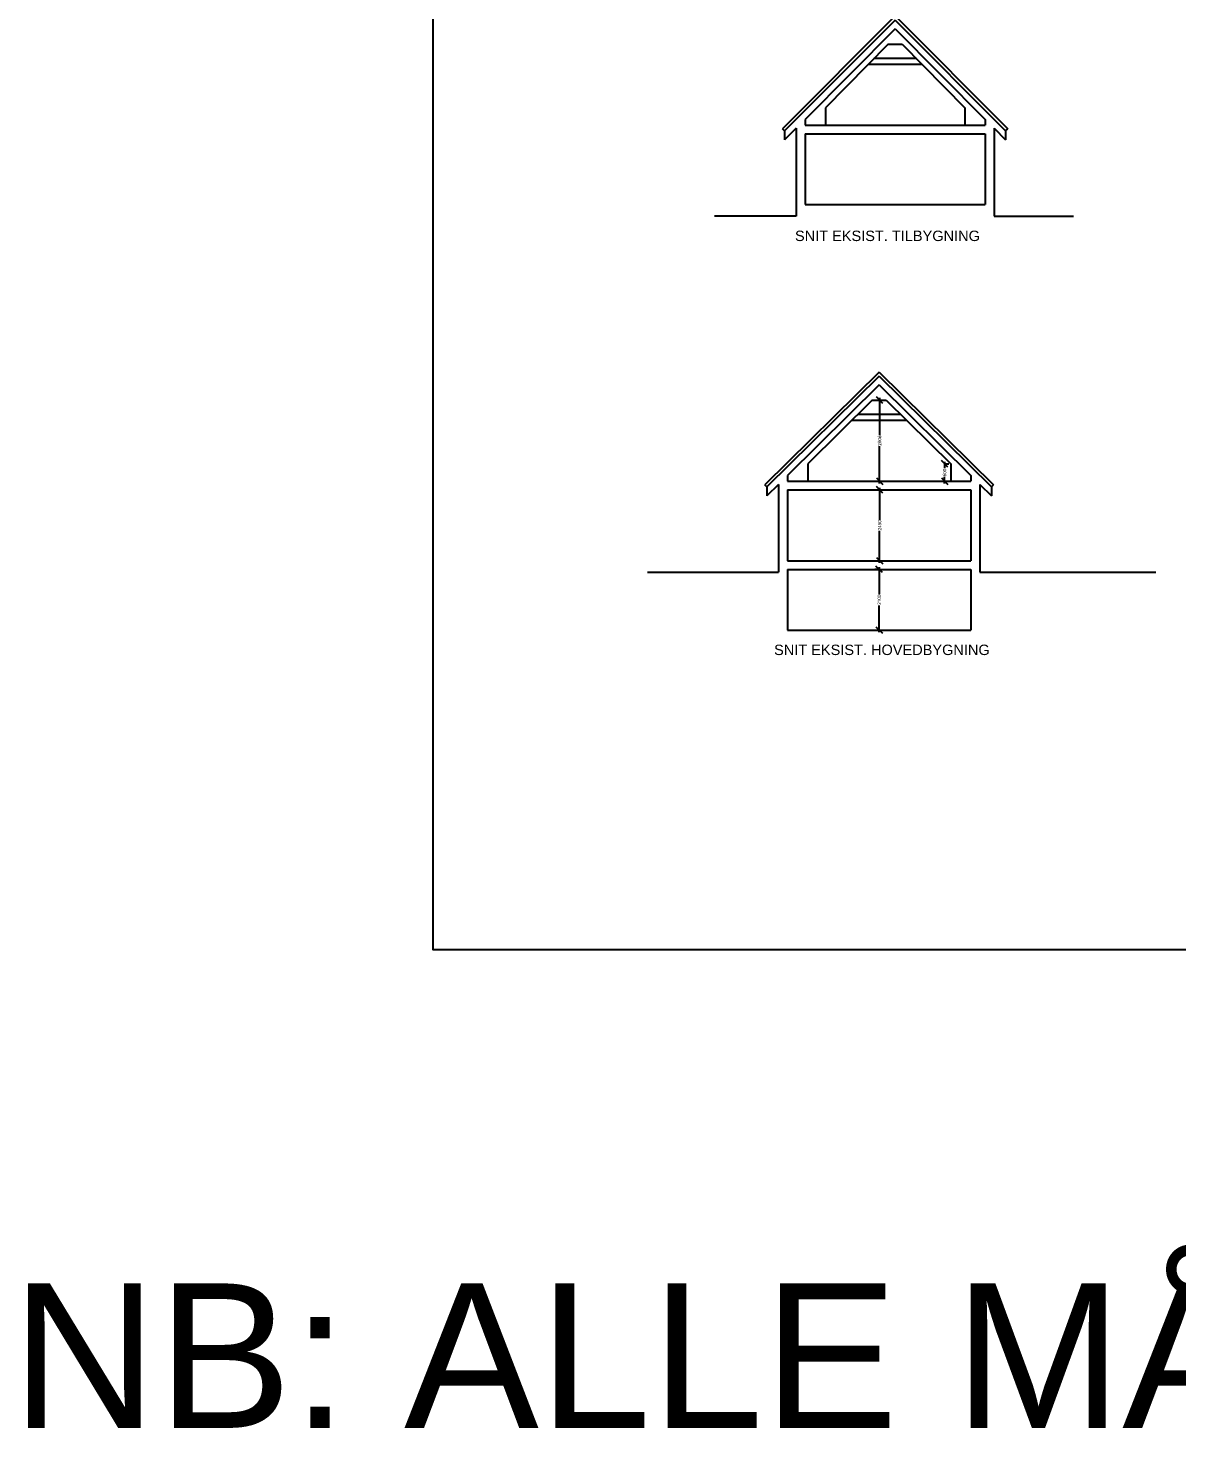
# Model space of a CAD drawing. Header units: millimetres. Extents: x -125028 to 402293, y -1165516 to -1085363.
# Drawn here: x -125028 to -85283, y -1165516 to -1117004 of the extents above; entities that cross this region are included whole.
import ezdxf

# ---------------------------------------------------------------- set-up
doc = ezdxf.new("R2010")
doc.units = ezdxf.units.MM
doc.header["$LTSCALE"] = 100
doc.layers.add('A99--M-', color=9, linetype='Continuous', lineweight=9)
for name, color, linetype in [('Tekst rum', 161, 'Continuous'), ('Vægge meget let', 8, 'Continuous'), ('Vægge tung', 4, 'Continuous')]:
    doc.layers.add(name, color=color, linetype=linetype)
doc.styles.add('Calibri_1', font='calibri.ttf', dxfattribs={"height": 112.5})
doc.dimstyles.new('Diagonal_-_1_5_mm_Calibri', dxfattribs={"dimscale": 304.8, "dimtxt": 132.451698, "dimasz": 0.738189, "dimexe": 0.492126, "dimexo": 0.0625, "dimgap": 0, "dimtad": 1, "dimdec": 0, "dimzin": 0, "dimdsep": 46, "dimtxsty": 'Calibri_1', "dimblk1": 'OBLIQUE', "dimblk2": 'OBLIQUE', "dimsah": 1, "dimcen": 0.09, "dimdle": 0.246063, "dimazin": 0, "dimtfac": 1, "dimtdec": 4, "dimtix": 1, "dimtmove": 2, "dimatfit": 3, "dimfxl": 0.492126, "dimfxlon": 1, "dimtvp": 1, "dimtfill": 1, "dimtolj": 1, "dimtzin": 0, "dimarcsym": 2})

# ---------------------------------------------------------------- blocks, each defined once
blk = doc.blocks.new('_Oblique')
at = {"color": 0, "linetype": 'ByBlock', "lineweight": -2}
blk.add_line((-0.5, -0.5), (0.5, 0.5), dxfattribs=at)
blk = doc.blocks.new('*D2910')
at = {"layer": 'A99--M-', "color": 0, "lineweight": -2, "transparency": 16777216}
for p, q in [((-95570, -1132912), (-95570, -1134040)), ((-95570, -1132987), (-95420, -1132987)), ((-95570, -1135512), (-95570, -1134384)), ((-95570, -1135437), (-95420, -1135437))]:
    blk.add_line(p, q, dxfattribs=at)
at = {"layer": 'Defpoints', "color": 0, "transparency": 16777216}
for p in [(-95570, -1132987), (-95570, -1135437), (-95570, -1135437)]:
    blk.add_point(p, dxfattribs=at)
at = {"layer": 'A99--M-', "color": 0, "lineweight": -2, "transparency": 16777216, "xscale": 224.9999999999999, "yscale": 224.9999999999999, "zscale": 224.9999999999999}
for p, rotation in [((-95570, -1132987), 90), ((-95570, -1135437), 270)]:
    blk.add_blockref('_Oblique', p, dxfattribs=dict(at, rotation=rotation))
at = {"layer": 'A99--M-', "color": 0, "transparency": 16777216, "insert": (-95570, -1134212), "char_height": 112.5, "attachment_point": 5, "rotation": 90, "style": 'Calibri_1', "bg_fill": 3, "box_fill_scale": 1.1, "bg_fill_color": 256, "bg_fill_true_color": 13158600, "bg_fill_transparency": 0}
blk.add_mtext('\\A1;2450', dxfattribs=at)
blk = doc.blocks.new('*D2911')
at = {"layer": 'A99--M-', "color": 0, "lineweight": -2, "transparency": 16777216}
for p, q in [((-95570, -1129806), (-95570, -1131113)), ((-95570, -1129881), (-95420, -1129881)), ((-95570, -1132762), (-95570, -1131455)), ((-95570, -1132687), (-95420, -1132687))]:
    blk.add_line(p, q, dxfattribs=at)
at = {"layer": 'Defpoints', "color": 0, "transparency": 16777216}
for p in [(-95570, -1129881), (-95570, -1132687), (-95570, -1132687)]:
    blk.add_point(p, dxfattribs=at)
at = {"layer": 'A99--M-', "color": 0, "lineweight": -2, "transparency": 16777216, "xscale": 224.9999999999999, "yscale": 224.9999999999999, "zscale": 224.9999999999999}
for p, rotation in [((-95570, -1129881), 90), ((-95570, -1132687), 270)]:
    blk.add_blockref('_Oblique', p, dxfattribs=dict(at, rotation=rotation))
at = {"layer": 'A99--M-', "color": 0, "transparency": 16777216, "insert": (-95570, -1131284), "char_height": 112.5, "attachment_point": 5, "rotation": 90, "style": 'Calibri_1', "bg_fill": 3, "box_fill_scale": 1.1, "bg_fill_color": 256, "bg_fill_true_color": 13158600, "bg_fill_transparency": 0}
blk.add_mtext('\\A1;2806', dxfattribs=at)
blk = doc.blocks.new('*D2912')
at = {"layer": 'A99--M-', "color": 0, "lineweight": -2, "transparency": 16777216}
for p, q in [((-93320, -1132012), (-93320, -1132260)), ((-93320, -1132087), (-93170, -1132087)), ((-93320, -1132762), (-93320, -1132514)), ((-93320, -1132687), (-93170, -1132687))]:
    blk.add_line(p, q, dxfattribs=at)
at = {"layer": 'A99--M-', "color": 0, "transparency": 16777216, "insert": (-93320, -1132387), "char_height": 112.5, "attachment_point": 5, "rotation": 90, "style": 'Calibri_1', "bg_fill": 3, "box_fill_scale": 1.1, "bg_fill_color": 256, "bg_fill_true_color": 13158600, "bg_fill_transparency": 0}
blk.add_mtext('\\A1;600', dxfattribs=at)
at = {"layer": 'Defpoints', "color": 0, "transparency": 16777216}
for p in [(-93320, -1132087), (-93320, -1132687), (-93320, -1132687)]:
    blk.add_point(p, dxfattribs=at)
at = {"layer": 'A99--M-', "color": 0, "lineweight": -2, "transparency": 16777216, "xscale": 224.9999999999999, "yscale": 224.9999999999999, "zscale": 224.9999999999999}
for p, rotation in [((-93320, -1132087), 90), ((-93320, -1132687), 270)]:
    blk.add_blockref('_Oblique', p, dxfattribs=dict(at, rotation=rotation))
blk = doc.blocks.new('*D2913')
at = {"layer": 'A99--M-', "color": 0, "lineweight": -2, "transparency": 16777216}
for p, q in [((-95583, -1135737), (-95733, -1135737)), ((-95583, -1135662), (-95583, -1136615)), ((-95583, -1137912), (-95583, -1136959)), ((-95583, -1137837), (-95433, -1137837))]:
    blk.add_line(p, q, dxfattribs=at)
at = {"layer": 'Defpoints', "color": 0, "transparency": 16777216}
for p in [(-95570, -1135737), (-95583, -1137837), (-95583, -1137837)]:
    blk.add_point(p, dxfattribs=at)
at = {"layer": 'A99--M-', "color": 0, "lineweight": -2, "transparency": 16777216, "xscale": 224.9999999999999, "yscale": 224.9999999999999, "zscale": 224.9999999999999}
for p, rotation in [((-95583, -1135737), 90), ((-95583, -1137837), 270)]:
    blk.add_blockref('_Oblique', p, dxfattribs=dict(at, rotation=rotation))
at = {"layer": 'A99--M-', "color": 0, "transparency": 16777216, "insert": (-95583, -1136787), "char_height": 112.5, "attachment_point": 5, "rotation": 90, "style": 'Calibri_1', "bg_fill": 3, "box_fill_scale": 1.1, "bg_fill_color": 256, "bg_fill_true_color": 13158600, "bg_fill_transparency": 0}
blk.add_mtext('\\A1;2100', dxfattribs=at)

msp = doc.modelspace()

# ---------------------------------------------------------------- linework, layer by layer
for p, q in [((-91609, -1120473.3), (-91209, -1120868.2)), ((-98454, -1123516), (-101285, -1123516)), ((-91609, -1123516), (-88864, -1123516)), ((-92098, -1132794.3), (-91698, -1133189.2)), ((-103604, -1135837), (-99068, -1135837)), ((-92098, -1135837), (-86012, -1135837))]:
    msp.add_line(p, q)
at = {"layer": 'Vægge meget let'}
for p, q in [((-95031.5, -1116586.5), (-98924.3, -1120491)), ((-95031.5, -1116586.5), (-91138.7, -1120491)), ((-95768.2, -1118050), (-94294.8, -1118050)), ((-95970.8, -1118250), (-94092.2, -1118250)), ((-98854, -1120562.2), (-98924.3, -1120491)), ((-91209, -1120562.2), (-91138.7, -1120491)), ((-95583, -1128907.5), (-99538.3, -1132812)), ((-95583, -1128907.5), (-91627.7, -1132812)), ((-96522.3, -1130571), (-94643.7, -1130571)), ((-96319.7, -1130371), (-94846.3, -1130371)), ((-99468, -1132883.2), (-99538.3, -1132812)), ((-91698, -1132883.2), (-91627.7, -1132812))]:
    msp.add_line(p, q, dxfattribs=at)
at = {"layer": 'Vægge tung'}
for p, q in [((-95031.5, -1116727), (-98854, -1120562.2)), ((-95031.5, -1116727), (-91209, -1120562.2)), ((-95031.5, -1117033), (-98144, -1120167.3)), ((-95031.5, -1117033), (-91919, -1120167.3)), ((-95271.8, -1117560), (-97444, -1119766)), ((-95271.8, -1117560), (-94791.2, -1117560)), ((-94791.2, -1117560), (-92619, -1119766)), ((-97444, -1119766), (-97444, -1120366)), ((-92619, -1119766), (-92619, -1120366)), ((-98454, -1120473.3), (-98854, -1120868.2)), ((-98854, -1120562.2), (-98854, -1120868.2)), ((-98454, -1120473.3), (-98454, -1123516)), ((-98144, -1120167.3), (-98144, -1120366)), ((-98144, -1120366), (-91919, -1120366)), ((-91919, -1120167.3), (-91919, -1120366)), ((-91609, -1120473.3), (-91609, -1123516)), ((-91209, -1120562.2), (-91209, -1120868.2)), ((-98144, -1120666), (-91919, -1120666)), ((-98144, -1120666), (-98144, -1123116)), ((-91919, -1120666), (-91919, -1123116)), ((-98144, -1123116), (-91919, -1123116)), ((-95583, -1129048), (-99468, -1132883.2)), ((-95583, -1129354), (-98758, -1132488.3)), ((-95583, -1129048), (-91698, -1132883.2)), ((-95583, -1129354), (-92408, -1132488.3)), ((-95823.3, -1129881), (-98058, -1132087)), ((-95823.3, -1129881), (-95342.7, -1129881)), ((-95342.7, -1129881), (-93108, -1132087)), ((-98058, -1132087), (-98058, -1132687)), ((-93108, -1132087), (-93108, -1132687)), ((-98758, -1132488.3), (-98758, -1132687)), ((-98758, -1132687), (-92408, -1132687)), ((-92408, -1132488.3), (-92408, -1132687)), ((-99068, -1132794.3), (-99468, -1133189.2)), ((-99468, -1132883.2), (-99468, -1133189.2)), ((-99068, -1132794.3), (-99068, -1135837)), ((-98758, -1132987), (-92408, -1132987)), ((-98758, -1132987), (-98758, -1135437)), ((-92408, -1132987), (-92408, -1135437)), ((-92098, -1132794.3), (-92098, -1135837)), ((-91698, -1132883.2), (-91698, -1133189.2)), ((-98758, -1135437), (-92408, -1135437)), ((-98758, -1135737), (-92408, -1135737)), ((-98758, -1135737), (-98758, -1137837)), ((-92408, -1135737), (-92408, -1137837)), ((-98758, -1137837), (-92408, -1137837))]:
    msp.add_line(p, q, dxfattribs=at)

# ---------------------------------------------------------------- texts
at = {"layer": 'Tekst rum', "attachment_point": 1}
for s, width, insert, char_height in [('{\\fArial|b0|i0|c0|p34;SNIT EKSIST. TILBYGNING }', 12452.369, (-98497.4, -1124015.1), 360), ('{\\fArial|b0|i0|c0|p34;SNIT EKSIST. HOVEDBYGNING }', 12452.369, (-99220.4, -1138341.1), 360), ('{\\fArial|b0|i0|c0|p34;NB: ALLE MÅL SKAL EFTERGÅS PÅ STEDET - DA PROJEKTET ER TEGNET UD FRA EKSISTERENDE TEGNINGER}', 557730.354, (-125601.4, -1160445.1), 5000)]:
    msp.add_mtext_dynamic_manual_height_columns(s, width=width, gutter_width=1, heights=[0], dxfattribs=dict(at, insert=insert, char_height=char_height))

# ---------------------------------------------------------------- next in the draw order: dimensions: what is measured, and where the dimension line sits
at = {"layer": 'A99--M-'}
for base, p1, p2, picture, middle in [((-93320, -1132687), (-93320, -1132087), (-93320, -1132687), '*D2912', (-93320, -1132387)), ((-95570, -1135437), (-95570, -1132987), (-95570, -1135437), '*D2910', (-95570, -1134212))]:
    dim = msp.add_linear_dim(base=base, p1=p1, p2=p2, angle=90, dimstyle='Diagonal_-_1_5_mm_Calibri', override={"dimpost": '<>', "dimfxl": 1459.172368}, dxfattribs=at)
    dim.commit()
    dim.dimension.update_dxf_attribs({"geometry": picture, "text_midpoint": middle, "dimtype": 160})

# ---------------------------------------------------------------- next in the draw order: dimensions: what is measured, and where the dimension line sits
for base, p1, p2, picture, middle in [((-95570, -1132687), (-95570, -1129881), (-95570, -1132687), '*D2911', (-95570, -1131284)), ((-95583, -1137837), (-95570, -1135737), (-95583, -1137837), '*D2913', (-95583, -1136787))]:
    dim = msp.add_linear_dim(base=base, p1=p1, p2=p2, angle=90, dimstyle='Diagonal_-_1_5_mm_Calibri', override={"dimpost": '<>', "dimfxl": 1459.172368}, dxfattribs=at)
    dim.commit()
    dim.dimension.update_dxf_attribs({"geometry": picture, "text_midpoint": middle, "dimtype": 160})

# ---------------------------------------------------------------- next in the draw order: linework, layer by layer
msp.add_lwpolyline([(-111008, -1097354), (-53285, -1097354), (-53285, -1148905), (-111008, -1148905)], close=True)

doc.saveas('drawing.dxf')
